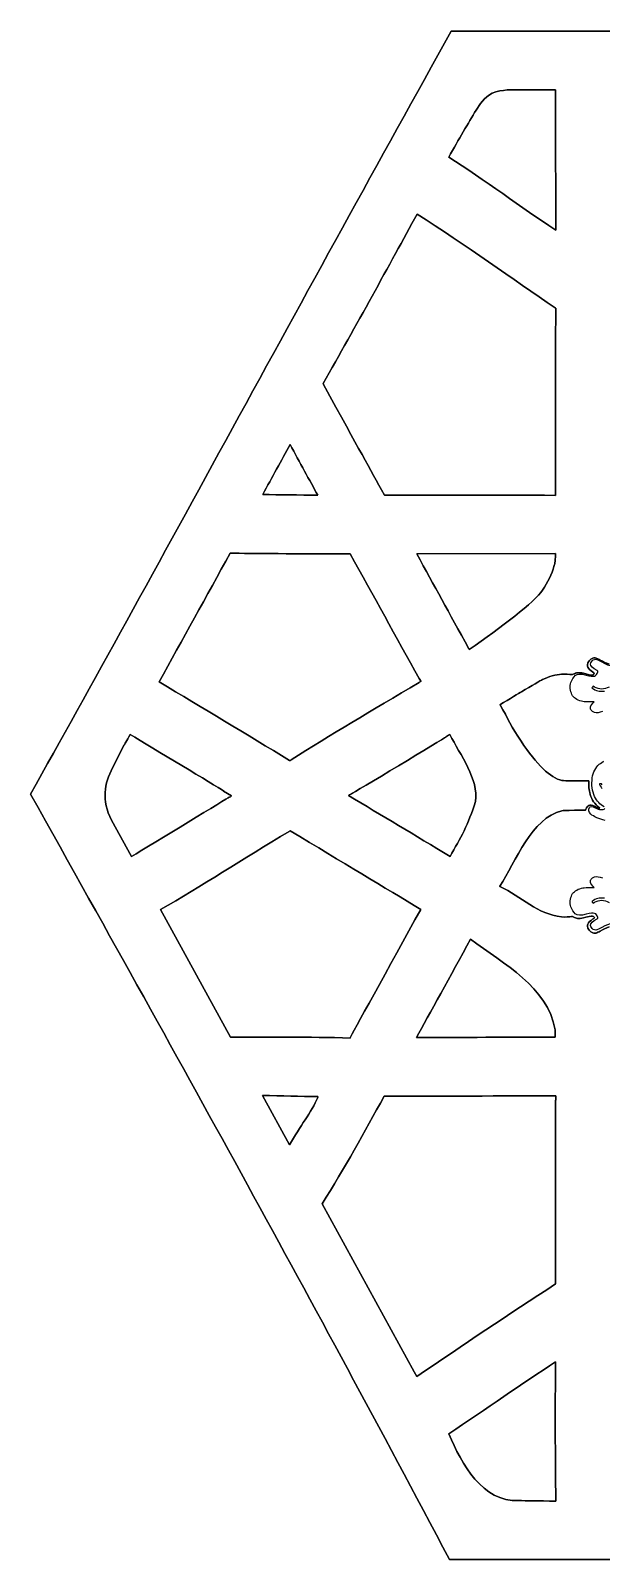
# Model space of a CAD drawing. Extents: x 6.8 to 53.1, y 2.5 to 44.2.
# Drawn here: x 6.8 to 22.37, y 2.53 to 44.19 of the extents above; entities that cross this region are included whole.
import ezdxf

# ---------------------------------------------------------------- set-up
doc = ezdxf.new("R2010")
doc.units = 0
doc.layers.add('Layer_1', color=7, linetype='CONTINUOUS')

msp = doc.modelspace()

# ---------------------------------------------------------------- linework, layer by layer
at = {"layer": 'Layer_1', "color": 1}
for p, q in [((18.271788, 44.177759), (41.684503, 44.193644)), ((41.684503, 44.193644), (18.271788, 44.177759)), ((21.112369, 42.5816), (19.796548, 42.580492)), ((19.796549, 42.580493), (21.112369, 42.581601)), ((17.338823, 39.19232), (17.338823, 39.19232)), ((21.123307, 38.751934), (21.123307, 38.751934)), ((13.87424, 32.913545), (13.87424, 32.913545)), ((14.630099, 31.531818), (14.630099, 31.531818)), ((21.118379, 31.527716), (21.118379, 31.527716)), ((12.243359, 29.952086), (12.243359, 29.952086)), ((21.113063, 29.942278), (17.329013, 29.931296)), ((17.329013, 29.931296), (21.113063, 29.942277)), ((18.761284, 27.326761), (18.761284, 27.326761)), ((22.122664, 26.30374), (22.104714, 26.280764)), ((22.104714, 26.280764), (22.121228, 26.26784)), ((22.140614, 26.325997), (22.122664, 26.30374)), ((22.182257, 26.301586), (22.140614, 26.325997)), ((22.167897, 25.90023), (22.023581, 25.900948)), ((22.133434, 25.863612), (22.167897, 25.90023)), ((9.509744, 25.008076), (9.509744, 25.008076)), ((18.231205, 25.008227), (18.231205, 25.008227)), ((9.350195, 24.726457), (9.033767, 24.10072)), ((9.033767, 24.10072), (9.350195, 24.726457)), ((13.862413, 24.30265), (13.862413, 24.30265)), ((12.06851, 23.469838), (12.062239, 23.467277)), ((12.062239, 23.467277), (12.275347, 23.340172)), ((12.06224, 23.467277), (12.068509, 23.469837)), ((12.275346, 23.340172), (12.06224, 23.467277)), ((21.678667, 23.747768), (22.020421, 23.747768)), ((22.02042, 23.747768), (21.678667, 23.747768)), ((22.024739, 23.624265), (22.02042, 23.747768)), ((22.020421, 23.747768), (22.024738, 23.624265)), ((21.934267, 22.943623), (21.635588, 22.943623)), ((21.635589, 22.943623), (21.934266, 22.943623)), ((21.934266, 22.943623), (21.943597, 22.975914)), ((21.943597, 22.975914), (21.934267, 22.943623)), ((22.32055, 22.998896), (22.258788, 23.057056)), ((22.258788, 23.057055), (22.32055, 22.998895)), ((22.32055, 22.998895), (22.292533, 23.003931)), ((22.292533, 23.003931), (22.32055, 22.998896)), ((9.000086, 22.678085), (9.547483, 21.681341)), ((9.547483, 21.68134), (9.000086, 22.678085)), ((13.87424, 22.38657), (13.87424, 22.38657)), ((9.547483, 21.681341), (9.547483, 21.681341)), ((18.239474, 21.686093), (18.239474, 21.686093)), ((22.023581, 20.837688), (22.167897, 20.838406)), ((22.167897, 20.838406), (22.133434, 20.875023)), ((22.121228, 20.470795), (22.104714, 20.457871)), ((22.104714, 20.457871), (22.122664, 20.434896)), ((22.122664, 20.434896), (22.140614, 20.412638)), ((22.140614, 20.412638), (22.182257, 20.43705)), ((12.249869, 16.760659), (10.340951, 20.236549)), ((10.340951, 20.236548), (12.249869, 16.760659)), ((18.797656, 19.429343), (18.797656, 19.429343)), ((15.509634, 16.73848), (15.509634, 16.73848)), ((17.320312, 16.748311), (17.320312, 16.748311)), ((13.123241, 15.170381), (13.859157, 13.830362)), ((13.859157, 13.830363), (13.123241, 15.170381)), ((21.117901, 15.045771), (21.123545, 15.045771)), ((21.123545, 15.045771), (21.117902, 15.045771)), ((21.122374, 15.161895), (21.122374, 15.161895)), ((13.859157, 13.830362), (13.859157, 13.830362)), ((14.74529, 12.216843), (17.259894, 7.638088)), ((17.259895, 7.638089), (14.74529, 12.216843)), ((17.259894, 7.638088), (17.327561, 7.514001)), ((17.32756, 7.514001), (17.259895, 7.638089)), ((17.327561, 7.514001), (17.327561, 7.514001)), ((21.113041, 7.914196), (21.113041, 7.914196)), ((21.121483, 4.117819), (21.121483, 4.117819)), ((41.656078, 2.528323), (18.22055, 2.528323)), ((18.22055, 2.528323), (18.22055, 2.528323)), ((18.22055, 2.528323), (41.656078, 2.528323))]:
    msp.add_line(p, q, dxfattribs=at)
for points in [[(18.271788, 44.177759), (14.393483, 37.233425), (10.058899, 29.194865), (6.795616, 23.384117)], [(6.795617, 23.384117), (10.058899, 29.194865), (14.393483, 37.233425), (18.271788, 44.177759)], [(18.950151, 42.028062), (19.27317, 42.558282), (19.517166, 42.531828), (19.796549, 42.580493)], [(19.796548, 42.580492), (19.517165, 42.531827), (19.273171, 42.558282), (18.950152, 42.028062)], [(21.112369, 42.581601), (21.116625, 41.165793), (21.123604, 38.862158), (21.123307, 38.751934)], [(21.123307, 38.751934), (21.123604, 38.862158), (21.116625, 41.165793), (21.112369, 42.5816)], [(18.950152, 42.028062), (18.734347, 41.67383), (18.478647, 41.232412), (18.201929, 40.743274)], [(18.20193, 40.743275), (18.478648, 41.232413), (18.734346, 41.67383), (18.950151, 42.028062)], [(18.201929, 40.743274), (19.160001, 40.150155), (20.202315, 39.347257), (21.099241, 38.769577)], [(21.09924, 38.769577), (20.202314, 39.347257), (19.160001, 40.150156), (18.20193, 40.743275)], [(14.773132, 34.571965), (15.670359, 36.134763), (16.588383, 37.826648), (17.338823, 39.19232)], [(17.338822, 39.192321), (16.588382, 37.826649), (15.67036, 36.134763), (14.773133, 34.571965)], [(21.107139, 36.63427), (19.948908, 37.421856), (18.672013, 38.350275), (17.338822, 39.192321)], [(17.338823, 39.19232), (18.672014, 38.350274), (19.948908, 37.421855), (21.107139, 36.634269)], [(21.123307, 38.751934), (21.108817, 38.762125), (21.099676, 38.768755), (21.09924, 38.769577)], [(21.099241, 38.769577), (21.099677, 38.768755), (21.108817, 38.762125), (21.123307, 38.751934)], [(21.119466, 36.626739), (21.114489, 36.629834), (21.10775, 36.634103), (21.107139, 36.63427)], [(21.107139, 36.634269), (21.10775, 36.634102), (21.114489, 36.629835), (21.119466, 36.626739)], [(21.119466, 36.626739), (21.116111, 34.927776), (21.11753, 33.159198), (21.11838, 31.527715)], [(21.118379, 31.527716), (21.117529, 33.159198), (21.116112, 34.927775), (21.119466, 36.626739)], [(14.77591, 34.565041), (14.776043, 34.565442), (14.774877, 34.568153), (14.773132, 34.571965)], [(14.773133, 34.571965), (14.774878, 34.568153), (14.776044, 34.565442), (14.775911, 34.565041)], [(16.447829, 31.532316), (16.019946, 32.307727), (15.805142, 32.693455), (14.77591, 34.565041)], [(14.775911, 34.565041), (15.805143, 32.693455), (16.019946, 32.307726), (16.447829, 31.532315)], [(13.127235, 31.550372), (13.385168, 32.018448), (13.635902, 32.475425), (13.87424, 32.913545)], [(13.87424, 32.913544), (13.635902, 32.475424), (13.385169, 32.018448), (13.127236, 31.550372)], [(13.87424, 32.913545), (14.137143, 32.419349), (14.408622, 31.932323), (14.630099, 31.531818)], [(14.630099, 31.531818), (14.408622, 31.932323), (14.137143, 32.419348), (13.87424, 32.913544)], [(14.630099, 31.531818), (14.122608, 31.537561), (13.589134, 31.54371), (13.127235, 31.550372)], [(13.127236, 31.550372), (13.589135, 31.54371), (14.122608, 31.537561), (14.630099, 31.531818)], [(21.11838, 31.527715), (19.499002, 31.528126), (17.916891, 31.531629), (16.447829, 31.532316)], [(16.447829, 31.532315), (17.916891, 31.531628), (19.499001, 31.528127), (21.118379, 31.527716)], [(10.304926, 26.442624), (10.927984, 27.581311), (11.593723, 28.780003), (12.243359, 29.952086)], [(12.24336, 29.952085), (11.593724, 28.780003), (10.927984, 27.581312), (10.304926, 26.442624)], [(12.243359, 29.952086), (12.810113, 29.943676), (14.064494, 29.930616), (15.51736, 29.930819)], [(15.51736, 29.930819), (14.064494, 29.930617), (12.810114, 29.943676), (12.24336, 29.952085)], [(17.395139, 26.537156), (16.763811, 27.665597), (16.147034, 28.802397), (15.51736, 29.930819)], [(15.51736, 29.930819), (16.147034, 28.802396), (16.76381, 27.665597), (17.395138, 26.537156)], [(17.329013, 29.931296), (17.817337, 29.042584), (18.190388, 28.371108), (18.752125, 27.344165)], [(18.752125, 27.344165), (18.190388, 28.371108), (17.817337, 29.042584), (17.329013, 29.931296)], [(20.763931, 28.942407), (20.903221, 29.151343), (21.016676, 29.391155), (21.071961, 29.591474)], [(21.071961, 29.591474), (21.016676, 29.391155), (20.903221, 29.151343), (20.763931, 28.942407)], [(21.071961, 29.591474), (21.095003, 29.675641), (21.107031, 29.660203), (21.113063, 29.942278)], [(21.113063, 29.942277), (21.107031, 29.660203), (21.095003, 29.675641), (21.071961, 29.591474)], [(20.763931, 28.942407), (20.544123, 28.612695), (19.622388, 27.922292), (18.761283, 27.326761)], [(18.761284, 27.326761), (19.622389, 27.922292), (20.544123, 28.612695), (20.763931, 28.942407)], [(18.752125, 27.344165), (18.755335, 27.337934), (18.758231, 27.332555), (18.761284, 27.326761)], [(18.761283, 27.326761), (18.75823, 27.332555), (18.755335, 27.337934), (18.752125, 27.344165)], [(22.133874, 27.090715), (22.057049, 27.067739), (21.985965, 26.980877), (21.985242, 26.907642)], [(21.985242, 26.907642), (21.985965, 26.980877), (22.05705, 27.06774), (22.133875, 27.090715)], [(22.220746, 27.09143), (22.179102, 27.101531), (22.171928, 27.101484), (22.133874, 27.090715)], [(22.133875, 27.090715), (22.171929, 27.101485), (22.179102, 27.101532), (22.220746, 27.09143)], [(22.334894, 27.039739), (22.294688, 27.063432), (22.248029, 27.08425), (22.220746, 27.09143)], [(22.220746, 27.09143), (22.248029, 27.084251), (22.294688, 27.063432), (22.334894, 27.039739)], [(21.629123, 26.665672), (21.68369, 26.692955), (21.69014, 26.694383), (21.751886, 26.694382)], [(21.751886, 26.694382), (21.690139, 26.694382), (21.68369, 26.692955), (21.629123, 26.665672)], [(21.653099, 26.616783), (21.711974, 26.66776), (21.799569, 26.669914), (21.953937, 26.625399)], [(21.945746, 26.660636), (21.839483, 26.688638), (21.807172, 26.694382), (21.751886, 26.694382)], [(21.751886, 26.694382), (21.807172, 26.694382), (21.839483, 26.688638), (21.945746, 26.660636)], [(21.953937, 26.625399), (22.157845, 26.567242), (22.231798, 26.588781), (22.269852, 26.717301)], [(21.985242, 26.907642), (21.985242, 26.888974), (21.990263, 26.861672), (21.996006, 26.847312)], [(21.996006, 26.847312), (21.990262, 26.861672), (21.985242, 26.888974), (21.985242, 26.907642)], [(21.996006, 26.847312), (22.012521, 26.809259), (22.067815, 26.75327), (22.127408, 26.715215)], [(22.127408, 26.715215), (22.067815, 26.75327), (22.01252, 26.809259), (21.996006, 26.847312)], [(22.068815, 26.930544), (22.068815, 26.965726), (22.104714, 27.018857), (22.143486, 27.041832)], [(22.246158, 26.752483), (22.137742, 26.80705), (22.068815, 26.876695), (22.068815, 26.930544)], [(22.127408, 26.715215), (22.184848, 26.679332), (22.186274, 26.672847), (22.147504, 26.641974)], [(22.147504, 26.641974), (22.186274, 26.672847), (22.184847, 26.679332), (22.127408, 26.715215)], [(22.143486, 27.041832), (22.188719, 27.068398), (22.228208, 27.066244), (22.285648, 27.034653)], [(22.269852, 26.717301), (22.275596, 26.735251), (22.273442, 26.738123), (22.246158, 26.752483)], [(22.285648, 27.034653), (22.54197, 26.893209), (22.679106, 26.846539), (22.858603, 26.839359)], [(22.581899, 26.925589), (22.489997, 26.957181), (22.417463, 26.990915), (22.334894, 27.039739)], [(22.334894, 27.039739), (22.417463, 26.990915), (22.489998, 26.957181), (22.5819, 26.925589)], [(10.304926, 26.442624), (11.490029, 25.733614), (12.687593, 25.015288), (13.862413, 24.30265)], [(13.862413, 24.30265), (12.687593, 25.015288), (11.490029, 25.733614), (10.304926, 26.442624)], [(17.392121, 26.425372), (16.080877, 25.657317), (14.981061, 24.996455), (13.902843, 24.314978)], [(13.902843, 24.314978), (14.981062, 24.996456), (16.080877, 25.657316), (17.392121, 26.425371)], [(17.392121, 26.425371), (17.408681, 26.435492), (17.426785, 26.446706), (17.444617, 26.457729)], [(17.444617, 26.457729), (17.426785, 26.446706), (17.408681, 26.435493), (17.392121, 26.425372)], [(17.395138, 26.537156), (17.405908, 26.517769), (17.422414, 26.491204), (17.431748, 26.47828)], [(17.431749, 26.47828), (17.422415, 26.491204), (17.405908, 26.517769), (17.395139, 26.537156)], [(17.431748, 26.47828), (17.434265, 26.474887), (17.438722, 26.467711), (17.444617, 26.457729)], [(17.444617, 26.457729), (17.438722, 26.467711), (17.434266, 26.474887), (17.431749, 26.47828)], [(20.763215, 26.509877), (20.711519, 26.484747), (20.453061, 26.334678), (20.189561, 26.176002)], [(20.189561, 26.176002), (20.453062, 26.334678), (20.71152, 26.484747), (20.763215, 26.509877)], [(21.279447, 26.654191), (21.122926, 26.644858), (20.935531, 26.592447), (20.763215, 26.509877)], [(20.763215, 26.509877), (20.935532, 26.592447), (21.122926, 26.644858), (21.279448, 26.654191)], [(21.550128, 26.642689), (21.512075, 26.652742), (21.359861, 26.659217), (21.279447, 26.654191)], [(21.279448, 26.654191), (21.359862, 26.659217), (21.512076, 26.652742), (21.550129, 26.642689)], [(21.56335, 26.095523), (21.513091, 26.196041), (21.501603, 26.323843), (21.533913, 26.427234)], [(21.533913, 26.427234), (21.554735, 26.493289), (21.609302, 26.579447), (21.653099, 26.616783)], [(21.629123, 26.665672), (21.583171, 26.643412), (21.56736, 26.638382), (21.550128, 26.642689)], [(21.550129, 26.642689), (21.567361, 26.638382), (21.583171, 26.643412), (21.629123, 26.665672)], [(22.147504, 26.641974), (22.119502, 26.619717), (22.088626, 26.622583), (21.945746, 26.660636)], [(21.945746, 26.660636), (22.088626, 26.622583), (22.119502, 26.619717), (22.147504, 26.641974)], [(22.121228, 26.26784), (22.144922, 26.249172), (22.232516, 26.207529), (22.269852, 26.198195)], [(22.574997, 26.303022), (22.446477, 26.230505), (22.300725, 26.229787), (22.182257, 26.301586)], [(20.189561, 26.176002), (20.110276, 26.128257), (19.873797, 25.98702), (19.598371, 25.822659)], [(19.598371, 25.822659), (19.873797, 25.987021), (20.110277, 26.128257), (20.189561, 26.176002)], [(21.821109, 25.916743), (21.696896, 25.950489), (21.604994, 26.015108), (21.56335, 26.095523)], [(22.023581, 25.900948), (21.898651, 25.901666), (21.87065, 25.90382), (21.821109, 25.916743)], [(22.070251, 25.72504), (22.066661, 25.773863), (22.083175, 25.810481), (22.133434, 25.863612)], [(22.269852, 26.198195), (22.308623, 26.187425), (22.394782, 26.185271), (22.450785, 26.193169)], [(19.598371, 25.822659), (19.60145, 25.817268), (19.609075, 25.803493), (19.610851, 25.800502)], [(19.61085, 25.800502), (19.609074, 25.803492), (19.60145, 25.817269), (19.598371, 25.822659)], [(20.173762, 24.828345), (19.917245, 25.201953), (19.80881, 25.466544), (19.61085, 25.800502)], [(19.610851, 25.800502), (19.808811, 25.466545), (19.917245, 25.201953), (20.173762, 24.828345)], [(22.10974, 25.652523), (22.076713, 25.683397), (22.073841, 25.688423), (22.070251, 25.72504)], [(22.174359, 25.61088), (22.158563, 25.615906), (22.129126, 25.634574), (22.10974, 25.652523)], [(22.39191, 25.63242), (22.321547, 25.602264), (22.231798, 25.593648), (22.174359, 25.61088)], [(9.509743, 25.008076), (9.415427, 24.838525), (9.35235, 24.725654), (9.351561, 24.725654)], [(9.351561, 24.725654), (9.35235, 24.725654), (9.415428, 24.838525), (9.509744, 25.008076)], [(12.068509, 23.469837), (11.806922, 23.633123), (10.124205, 24.644012), (9.509743, 25.008076)], [(9.509744, 25.008076), (10.124206, 24.644012), (11.806922, 23.633124), (12.06851, 23.469838)], [(18.231206, 25.008228), (18.18679, 24.981865), (18.139859, 24.953997), (18.121201, 24.943016)], [(18.121201, 24.943015), (18.139859, 24.953997), (18.186789, 24.981864), (18.231205, 25.008227)], [(18.231205, 25.008227), (18.51214, 24.462443), (19.029483, 23.776195), (18.928038, 23.186288)], [(18.928038, 23.186288), (19.029484, 23.776195), (18.512141, 24.462444), (18.231206, 25.008228)], [(9.351561, 24.725654), (9.351547, 24.725654), (9.350195, 24.726457), (9.350195, 24.726457)], [(9.350195, 24.726457), (9.350195, 24.726457), (9.351548, 24.725654), (9.351561, 24.725654)], [(18.121029, 24.935311), (18.108106, 24.922387), (15.55995, 23.395237), (15.547026, 23.392365)], [(15.547026, 23.392364), (15.55995, 23.395236), (18.108105, 24.922387), (18.121028, 24.935311)], [(18.121028, 24.935311), (18.122083, 24.936366), (18.121957, 24.93921), (18.121201, 24.943015)], [(18.121201, 24.943016), (18.121957, 24.93921), (18.122084, 24.936366), (18.121029, 24.935311)], [(20.173762, 24.828345), (20.600248, 24.185745), (20.97719, 23.82459), (21.290233, 23.757816)], [(21.290233, 23.757815), (20.97719, 23.824589), (20.600248, 24.185745), (20.173762, 24.828345)], [(13.862413, 24.30265), (13.86652, 24.304758), (13.871202, 24.305572), (13.874826, 24.304213)], [(13.874826, 24.304213), (13.871202, 24.305572), (13.86652, 24.304758), (13.862413, 24.30265)], [(13.874826, 24.304213), (13.880569, 24.30206), (13.893509, 24.306362), (13.902843, 24.314978)], [(13.902843, 24.314978), (13.893508, 24.306361), (13.880569, 24.30206), (13.874826, 24.304213)], [(22.117638, 23.831703), (22.137742, 23.973147), (22.211695, 24.115308), (22.308623, 24.197877)], [(22.308623, 24.197877), (22.343805, 24.228033), (22.424937, 24.281164), (22.435707, 24.281164)], [(9.033767, 24.10072), (8.798489, 23.671994), (8.735171, 23.218794), (9.000086, 22.678085)], [(9.000086, 22.678085), (8.735171, 23.218794), (8.798489, 23.671993), (9.033767, 24.10072)], [(21.290233, 23.757816), (21.326133, 23.750636), (21.415165, 23.747768), (21.678667, 23.747768)], [(21.678667, 23.747768), (21.415165, 23.747768), (21.326133, 23.750635), (21.290233, 23.757815)], [(22.180103, 23.321212), (22.112612, 23.46481), (22.091072, 23.64), (22.117638, 23.831703)], [(6.795616, 23.384117), (11.15254, 15.606647), (14.40027, 9.732246), (18.22055, 2.528323)], [(18.22055, 2.528323), (14.40027, 9.732246), (11.15254, 15.606647), (6.795617, 23.384117)], [(12.214844, 23.29907), (12.229921, 23.301942), (12.270134, 23.326352), (12.27157, 23.333532)], [(12.27157, 23.333532), (12.270134, 23.326352), (12.229921, 23.301942), (12.214844, 23.29907)], [(12.27157, 23.333532), (12.271858, 23.335111), (12.27336, 23.337508), (12.275346, 23.340172)], [(12.275347, 23.340172), (12.273361, 23.337508), (12.271858, 23.335111), (12.27157, 23.333532)], [(15.547026, 23.392365), (15.534671, 23.390414), (15.496787, 23.369026), (15.46621, 23.347942)], [(15.46621, 23.347942), (15.496788, 23.369025), (15.534671, 23.390413), (15.547026, 23.392364)], [(15.46621, 23.347942), (16.370791, 22.808419), (17.273544, 22.268074), (18.239474, 21.686093)], [(18.239475, 21.686093), (17.273544, 22.268074), (16.370791, 22.808419), (15.46621, 23.347942)], [(22.024738, 23.624265), (22.02761, 23.524465), (22.031904, 23.485699), (22.046982, 23.427542)], [(22.046982, 23.427542), (22.031904, 23.485699), (22.027611, 23.524465), (22.024739, 23.624265)], [(22.046982, 23.427542), (22.085036, 23.273893), (22.15109, 23.15901), (22.258788, 23.057055)], [(22.258788, 23.057056), (22.15109, 23.159011), (22.085036, 23.273893), (22.046982, 23.427542)], [(22.315085, 23.660821), (22.307187, 23.652923), (22.350267, 23.57538), (22.38114, 23.542353)], [(22.343805, 23.668719), (22.329445, 23.665847), (22.316521, 23.662975), (22.315085, 23.660821)], [(22.386884, 23.637128), (22.369652, 23.671591), (22.368216, 23.672309), (22.343805, 23.668719)], [(9.547483, 21.681341), (10.13437, 22.040954), (12.203717, 23.296597), (12.214844, 23.29907)], [(12.214844, 23.29907), (12.203717, 23.296597), (10.13437, 22.040953), (9.547483, 21.68134)], [(18.239474, 21.686093), (18.516005, 22.182514), (18.744086, 22.548609), (18.928038, 23.186288)], [(18.928038, 23.186288), (18.744085, 22.548609), (18.516006, 22.182514), (18.239475, 21.686093)], [(21.290233, 22.933553), (20.459843, 22.730342), (20.03555, 21.553133), (19.591709, 20.872529)], [(19.591709, 20.872529), (20.03555, 21.553133), (20.459843, 22.730342), (21.290233, 22.933553)], [(21.635588, 22.943623), (21.409421, 22.943623), (21.325415, 22.940733), (21.290233, 22.933553)], [(21.290233, 22.933553), (21.325415, 22.940733), (21.409422, 22.943623), (21.635589, 22.943623)], [(22.018988, 23.076435), (21.986678, 23.06064), (21.955804, 23.020429), (21.943597, 22.975914)], [(21.943597, 22.975914), (21.955803, 23.020429), (21.986678, 23.06064), (22.018988, 23.076435)], [(22.078867, 22.840878), (22.014966, 22.904061), (22.003478, 22.955756), (22.040095, 23.016067)], [(22.192751, 23.045576), (22.107309, 23.087938), (22.061349, 23.095821), (22.018988, 23.076435)], [(22.018988, 23.076435), (22.061349, 23.095821), (22.10731, 23.087938), (22.192751, 23.045576)], [(22.040095, 23.016067), (22.068097, 23.062018), (22.108304, 23.0613), (22.195899, 23.013195)], [(22.440015, 23.039761), (22.332317, 23.095046), (22.238978, 23.195564), (22.180103, 23.321212)], [(22.292533, 23.003931), (22.276738, 23.006803), (22.232239, 23.025472), (22.192751, 23.045576)], [(22.192751, 23.045576), (22.23224, 23.025472), (22.276738, 23.006803), (22.292533, 23.003931)], [(22.195899, 23.013195), (22.266262, 22.974424), (22.295699, 22.965808), (22.36319, 22.966526)], [(22.36319, 22.966526), (22.447913, 22.967244), (22.450785, 22.967962), (22.460837, 22.998117)], [(22.470171, 22.665688), (22.306469, 22.70087), (22.150666, 22.771233), (22.078867, 22.840878)], [(13.847547, 22.367104), (12.587706, 21.612143), (11.443503, 20.873468), (10.340951, 20.236548)], [(10.340951, 20.236549), (11.443503, 20.873469), (12.587706, 21.612143), (13.847547, 22.367104)], [(13.87424, 22.38657), (13.867118, 22.38162), (13.857726, 22.374737), (13.847547, 22.367104)], [(13.847547, 22.367104), (13.857726, 22.374737), (13.867118, 22.38162), (13.87424, 22.38657)], [(17.439582, 20.243363), (16.467764, 20.825378), (15.316108, 21.519387), (13.87424, 22.38657)], [(13.87424, 22.38657), (15.316108, 21.519387), (16.467764, 20.825378), (17.439582, 20.243363)], [(19.591709, 20.872529), (19.593604, 20.871478), (19.598508, 20.868623), (19.598653, 20.868623)], [(19.598653, 20.868623), (19.598509, 20.868623), (19.593604, 20.871478), (19.591709, 20.872529)], [(19.598653, 20.868623), (20.186543, 20.583582), (20.617387, 20.118507), (21.279447, 20.0372)], [(21.279448, 20.0372), (20.617388, 20.118507), (20.186544, 20.583582), (19.598653, 20.868623)], [(21.821109, 20.821892), (21.87065, 20.834816), (21.898651, 20.83697), (22.023581, 20.837688)], [(22.133434, 20.875023), (22.083175, 20.928154), (22.066661, 20.964772), (22.070251, 21.013595)], [(22.070251, 21.013595), (22.073841, 21.050212), (22.076713, 21.055238), (22.10974, 21.086112)], [(22.10974, 21.086112), (22.129126, 21.104062), (22.158563, 21.122729), (22.174359, 21.127755)], [(22.174359, 21.127755), (22.231798, 21.144987), (22.321547, 21.136371), (22.39191, 21.106216)], [(21.533913, 20.311401), (21.501603, 20.414792), (21.513091, 20.542594), (21.56335, 20.643112)], [(21.56335, 20.643112), (21.604994, 20.723527), (21.696896, 20.788146), (21.821109, 20.821892)], [(22.269852, 20.54044), (22.232516, 20.531106), (22.144922, 20.489463), (22.121228, 20.470795)], [(22.182257, 20.43705), (22.300725, 20.508849), (22.446477, 20.508131), (22.574997, 20.435614)], [(22.450785, 20.545466), (22.394782, 20.553364), (22.308623, 20.55121), (22.269852, 20.54044)], [(15.519031, 16.756752), (15.522547, 16.772131), (16.600422, 18.726483), (17.439582, 20.243363)], [(17.439582, 20.243363), (16.600422, 18.726483), (15.522547, 16.772131), (15.519031, 16.756752)], [(21.279447, 20.0372), (21.359861, 20.032173), (21.512075, 20.038627), (21.550128, 20.048679)], [(21.550129, 20.04868), (21.512076, 20.038627), (21.359862, 20.032173), (21.279448, 20.0372)], [(21.653099, 20.121852), (21.609302, 20.159188), (21.554735, 20.245346), (21.533913, 20.311401)], [(21.550128, 20.048679), (21.56736, 20.052987), (21.583171, 20.047955), (21.629123, 20.025698)], [(21.629123, 20.025698), (21.583171, 20.047955), (21.567361, 20.052988), (21.550129, 20.04868)], [(21.629123, 20.025698), (21.68369, 19.998414), (21.690139, 19.996985), (21.751886, 19.996985)], [(21.751886, 19.996986), (21.69014, 19.996986), (21.68369, 19.998414), (21.629123, 20.025698)], [(21.953937, 20.113236), (21.799569, 20.068721), (21.711974, 20.070875), (21.653099, 20.121852)], [(21.751886, 19.996985), (21.807172, 19.996985), (21.839483, 20.002731), (21.945746, 20.030732)], [(21.945746, 20.030732), (21.839483, 20.002731), (21.807172, 19.996986), (21.751886, 19.996986)], [(21.945746, 20.030732), (22.088626, 20.068785), (22.119502, 20.071653), (22.147504, 20.049394)], [(22.147504, 20.049395), (22.119502, 20.071653), (22.088626, 20.068785), (21.945746, 20.030732)], [(22.179385, 20.135494), (22.135588, 20.152008), (22.067379, 20.145546), (21.953937, 20.113236)], [(22.127408, 19.976175), (22.184847, 20.012074), (22.186274, 20.018522), (22.147504, 20.049395)], [(22.147504, 20.049394), (22.186274, 20.018521), (22.184848, 20.012074), (22.127408, 19.976175)], [(22.269852, 20.021334), (22.251184, 20.085235), (22.225336, 20.118262), (22.179385, 20.135494)], [(22.246158, 19.986152), (22.273442, 20.000512), (22.275596, 20.003384), (22.269852, 20.021334)], [(21.996006, 19.844058), (21.990263, 19.829698), (21.985242, 19.802417), (21.985242, 19.783748)], [(21.985242, 19.783748), (21.985242, 19.802417), (21.990262, 19.829697), (21.996006, 19.844057)], [(21.985242, 19.783748), (21.98596, 19.710514), (22.057049, 19.62363), (22.133874, 19.600654)], [(22.133875, 19.600654), (22.05705, 19.62363), (21.98596, 19.710514), (21.985242, 19.783748)], [(22.127408, 19.976175), (22.067815, 19.938122), (22.012521, 19.882111), (21.996006, 19.844058)], [(21.996006, 19.844057), (22.01252, 19.882111), (22.067815, 19.938122), (22.127408, 19.976175)], [(22.068815, 19.808091), (22.068815, 19.86194), (22.137742, 19.931585), (22.246158, 19.986152)], [(22.143486, 19.696803), (22.104714, 19.719778), (22.068815, 19.77291), (22.068815, 19.808091)], [(22.133874, 19.600654), (22.171928, 19.58999), (22.179102, 19.589914), (22.220746, 19.599937)], [(22.220746, 19.599937), (22.179102, 19.589914), (22.171929, 19.58999), (22.133875, 19.600654)], [(22.285648, 19.703983), (22.228208, 19.672391), (22.188719, 19.670237), (22.143486, 19.696803)], [(22.220746, 19.599937), (22.248029, 19.607117), (22.294688, 19.627937), (22.334894, 19.651631)], [(22.334894, 19.651631), (22.294688, 19.627937), (22.248029, 19.607117), (22.220746, 19.599937)], [(22.858603, 19.899276), (22.679106, 19.892096), (22.54197, 19.845426), (22.285648, 19.703983)], [(22.334894, 19.651631), (22.417463, 19.700454), (22.489997, 19.734211), (22.581899, 19.765803)], [(22.5819, 19.765802), (22.489998, 19.73421), (22.417463, 19.700454), (22.334894, 19.651631)], [(17.320311, 16.748311), (17.653777, 17.352142), (18.26552, 18.462754), (18.797656, 19.429343)], [(18.797656, 19.429343), (18.26552, 18.462754), (17.653778, 17.352142), (17.320312, 16.748311)], [(21.104275, 16.963479), (20.898032, 18.130858), (19.712434, 18.747327), (18.797656, 19.429343)], [(18.797656, 19.429343), (19.712434, 18.747327), (20.898031, 18.130859), (21.104275, 16.96348)], [(12.249869, 16.760659), (13.263876, 16.758983), (14.391866, 16.769982), (15.509634, 16.73848)], [(15.509634, 16.73848), (14.391866, 16.769982), (13.263876, 16.758983), (12.249869, 16.760659)], [(15.509634, 16.73848), (15.515498, 16.74946), (15.518853, 16.755963), (15.519031, 16.756752)], [(15.519031, 16.756752), (15.518853, 16.755963), (15.515498, 16.74946), (15.509634, 16.73848)], [(21.107335, 16.761136), (19.838355, 16.761614), (18.589106, 16.755235), (17.320311, 16.748311)], [(17.320312, 16.748311), (18.589107, 16.755235), (19.838355, 16.761615), (21.107335, 16.761137)], [(21.104275, 16.96348), (21.104908, 16.958887), (21.106047, 16.873641), (21.107335, 16.761136)], [(21.107335, 16.761137), (21.106047, 16.873642), (21.104909, 16.958886), (21.104275, 16.963479)], [(14.636024, 15.143775), (14.149807, 15.142255), (13.643107, 15.171682), (13.123241, 15.170381)], [(13.123241, 15.170381), (13.643107, 15.171682), (14.149807, 15.142255), (14.636024, 15.143775)], [(13.859157, 13.830362), (14.142663, 14.326184), (14.456407, 14.720617), (14.632313, 15.116866)], [(14.632313, 15.116866), (14.456406, 14.720617), (14.142663, 14.326184), (13.859157, 13.830363)], [(14.632313, 15.116866), (14.630804, 15.122732), (14.630482, 15.128697), (14.636024, 15.143775)], [(14.636024, 15.143775), (14.630482, 15.128697), (14.630803, 15.122732), (14.632313, 15.116866)], [(16.437153, 15.149352), (15.898663, 14.174806), (15.375108, 13.198508), (14.74529, 12.216843)], [(14.74529, 12.216843), (15.375108, 13.198508), (15.898662, 14.174806), (16.437152, 15.149352)], [(16.437152, 15.149352), (17.959366, 15.153773), (19.690038, 15.160902), (21.122374, 15.161895)], [(21.122374, 15.161894), (19.690038, 15.160901), (17.959367, 15.153773), (16.437153, 15.149352)], [(21.115255, 10.036179), (21.116472, 11.572385), (21.11741, 13.38014), (21.117901, 15.045771)], [(21.117902, 15.045771), (21.117411, 13.38014), (21.116472, 11.572385), (21.115255, 10.03618)], [(21.122374, 15.161895), (21.122818, 15.114305), (21.123151, 15.085039), (21.123545, 15.045771)], [(21.123545, 15.045771), (21.123151, 15.085039), (21.122818, 15.114305), (21.122374, 15.161894)], [(21.115255, 10.03618), (19.821819, 9.201969), (18.600144, 8.371483), (17.32756, 7.514001)], [(17.327561, 7.514001), (18.600145, 8.371483), (19.821819, 9.201968), (21.115255, 10.036179)], [(21.113041, 7.914196), (20.235526, 7.331332), (19.210099, 6.62779), (18.20358, 5.948093)], [(18.20358, 5.948093), (19.210099, 6.62779), (20.235526, 7.331333), (21.113041, 7.914196)], [(21.121483, 4.117819), (21.106864, 5.389517), (21.105516, 6.639004), (21.113041, 7.914196)], [(21.113041, 7.914196), (21.105516, 6.639005), (21.106864, 5.389518), (21.121483, 4.11782)], [(18.20358, 5.948093), (18.561268, 5.126863), (19.114978, 4.084684), (20.112522, 4.133988)], [(20.112521, 4.133988), (19.114977, 4.084683), (18.561268, 5.126863), (18.20358, 5.948093)], [(21.121483, 4.11782), (20.650032, 4.121924), (20.298962, 4.127199), (20.112521, 4.133988)], [(20.112522, 4.133988), (20.298963, 4.127199), (20.650031, 4.121924), (21.121483, 4.117819)]]:
    msp.add_open_spline(points, degree=3, dxfattribs=at)

doc.saveas('drawing.dxf')
